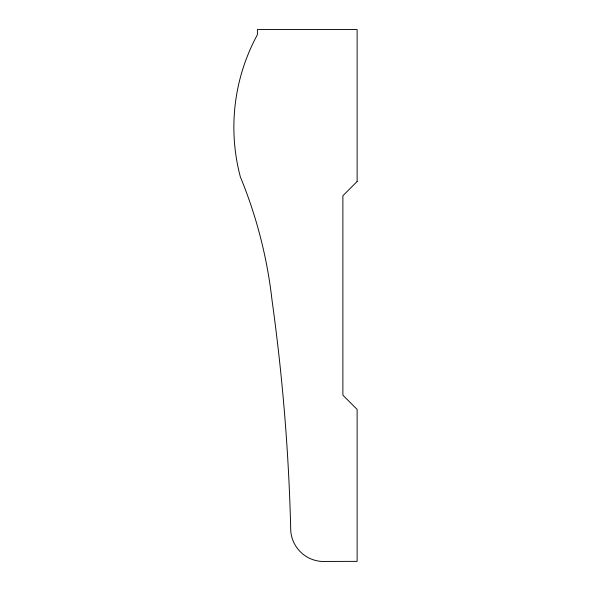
<?xml version="1.0" encoding="UTF-8"?>
<svg xmlns="http://www.w3.org/2000/svg" width="591" height="591" viewBox="0 0 591 591"><rect width="100%" height="100%" fill="white"/><g stroke="black" fill="none" stroke-linecap="round" stroke-linejoin="round"><path stroke-width="0.89" d="M357.127 181.496L342.883 195.739L342.883 395.172L357.127 409.415L357.127 561.361L321.969 561.45A33.096 33.096 0 0 1 290.669 527.645A2021.301 2021.301 0 0 0 272.023 300.206A459.872 459.872 0 0 0 240.323 176.746A193.545 193.545 0 0 1 257.41 34.677L257.41 29.55L357.127 29.55L357.127 181.496"/></g></svg>
